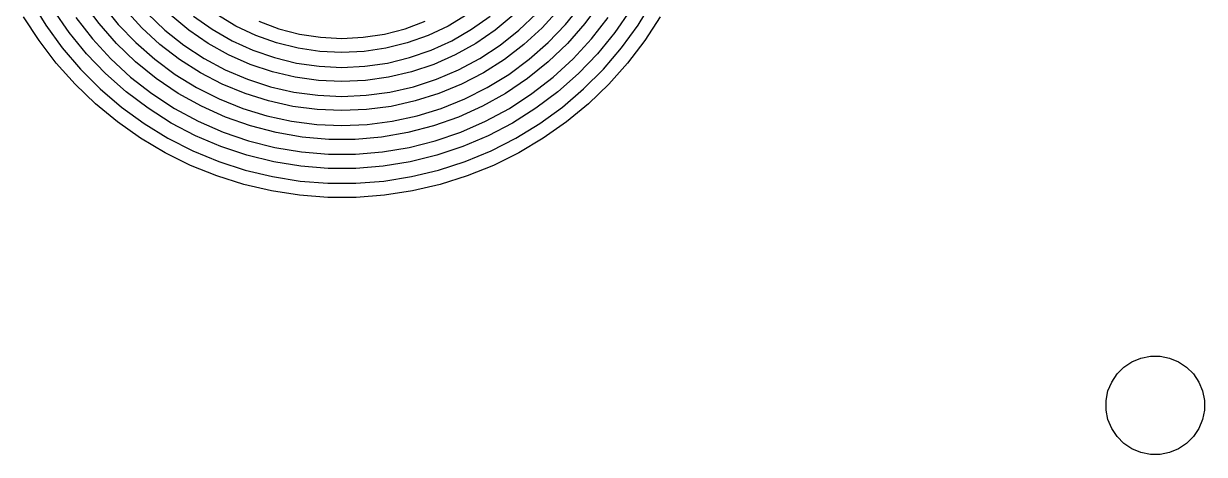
# Model space of a CAD drawing. Extents: x 25 to 275, y -107 to -24.
# Drawn here: x 239.52 to 259.85, y -45.8 to -38.38 of the extents above; entities that cross this region are included whole.
import ezdxf

# ---------------------------------------------------------------- set-up
doc = ezdxf.new("R2010")
doc.units = 0
doc.layers.add('BLACK', color=7, linetype='CONTINUOUS')

msp = doc.modelspace()

# ---------------------------------------------------------------- linework, layer by layer
at = {"layer": 'BLACK', "linetype": 'CONTINUOUS'}
for p, q in [((239.651839, -37.995114), (239.903319, -38.405493)), ((250.096681, -38.405493), (250.348161, -37.995114)), ((240.303274, -38.529361), (240.034508, -38.139987)), ((240.818058, -38.376682), (240.546761, -38.009864)), ((240.875799, -38.050243), (241.149335, -38.389012)), ((241.552854, -38.447146), (241.265533, -38.13359)), ((241.653704, -38.199386), (241.953966, -38.486466)), ((248.046034, -38.486466), (248.346296, -38.199386)), ((248.734467, -38.13359), (248.447146, -38.447146)), ((248.850665, -38.389012), (249.124201, -38.050243)), ((249.453239, -38.009864), (249.181942, -38.376682)), ((249.965492, -38.139987), (249.696726, -38.529361)), ((239.7857, -38.667656), (239.520244, -38.257744)), ((239.903319, -38.405493), (240.186222, -38.794876)), ((240.418187, -38.271351), (240.703982, -38.638541)), ((241.119486, -38.719171), (240.818058, -38.376682)), ((241.149335, -38.389012), (241.450615, -38.703362)), ((242.363473, -38.491325), (242.052582, -38.233164)), ((242.447202, -38.246146), (242.767328, -38.474106)), ((243.173338, -38.417445), (242.847165, -38.221945)), ((243.568623, -38.335503), (243.913414, -38.4632)), ((246.086586, -38.4632), (246.431377, -38.335503)), ((247.152835, -38.221945), (246.826662, -38.417445)), ((247.232672, -38.474106), (247.552798, -38.246146)), ((247.947418, -38.233164), (247.636527, -38.491325)), ((248.549385, -38.703362), (248.850665, -38.389012)), ((249.181942, -38.376682), (248.880514, -38.719171)), ((249.296018, -38.638541), (249.581813, -38.271351)), ((249.813778, -38.794876), (250.096681, -38.405493)), ((250.479756, -38.257744), (250.2143, -38.667656)), ((240.602499, -38.895846), (240.303274, -38.529361)), ((241.86641, -38.734467), (241.552854, -38.447146)), ((241.953966, -38.486466), (242.278753, -38.745475)), ((242.696859, -38.7197), (242.363473, -38.491325)), ((242.767328, -38.474106), (243.107672, -38.670604)), ((243.517102, -38.580033), (243.173338, -38.417445)), ((243.875147, -38.708144), (243.517102, -38.580033)), ((243.913414, -38.4632), (244.269355, -38.55536)), ((244.269355, -38.55536), (244.632793, -38.611036)), ((244.632793, -38.611036), (245, -38.629659)), ((245, -38.629659), (245.367207, -38.611036)), ((245.367207, -38.611036), (245.730645, -38.55536)), ((245.730645, -38.55536), (246.086586, -38.4632)), ((246.482898, -38.580033), (246.124853, -38.708144)), ((246.826662, -38.417445), (246.482898, -38.580033)), ((246.892328, -38.670604), (247.232672, -38.474106)), ((247.636527, -38.491325), (247.303141, -38.7197)), ((247.721247, -38.745475), (248.046034, -38.486466)), ((248.447146, -38.447146), (248.13359, -38.734467)), ((249.696726, -38.529361), (249.397501, -38.895846)), ((240.081756, -39.056046), (239.7857, -38.667656)), ((240.186222, -38.794876), (240.498804, -39.160863)), ((240.703982, -38.638541), (241.019124, -38.980876)), ((241.448873, -39.034864), (241.119486, -38.719171)), ((241.450615, -38.703362), (241.777469, -38.991029)), ((242.203815, -38.993366), (241.86641, -38.734467)), ((242.278753, -38.745475), (242.62545, -38.974328)), ((243.049895, -38.916339), (242.696859, -38.7197)), ((243.107672, -38.670604), (243.465154, -38.833861)), ((244.244025, -38.800543), (243.875147, -38.708144)), ((244.620184, -38.856341), (244.244025, -38.800543)), ((245.755975, -38.800543), (245.379816, -38.856341)), ((246.124853, -38.708144), (245.755975, -38.800543)), ((246.534846, -38.833861), (246.892328, -38.670604)), ((247.303141, -38.7197), (246.950105, -38.916339)), ((247.37455, -38.974328), (247.721247, -38.745475)), ((248.13359, -38.734467), (247.796185, -38.993366)), ((248.222531, -38.991029), (248.549385, -38.703362)), ((248.880514, -38.719171), (248.551127, -39.034864)), ((248.980876, -38.980876), (249.296018, -38.638541)), ((249.501196, -39.160863), (249.813778, -38.794876)), ((250.2143, -38.667656), (249.918244, -39.056046)), ((240.930244, -39.237064), (240.602499, -38.895846)), ((241.019124, -38.980876), (241.361459, -39.296018)), ((241.777469, -38.991029), (242.127541, -39.249941)), ((242.5625, -39.221874), (242.203815, -38.993366)), ((242.62545, -38.974328), (242.991265, -39.171181)), ((243.419568, -39.079566), (243.049895, -38.916339)), ((243.465154, -38.833861), (243.836535, -38.962397)), ((243.836535, -38.962397), (244.218453, -39.055049)), ((245, -38.875), (244.620184, -38.856341)), ((245.379816, -38.856341), (245, -38.875)), ((245.781547, -39.055049), (246.163465, -38.962397)), ((246.163465, -38.962397), (246.534846, -38.833861)), ((246.950105, -38.916339), (246.580432, -39.079566)), ((247.008735, -39.171181), (247.37455, -38.974328)), ((247.796185, -38.993366), (247.4375, -39.221874)), ((247.872459, -39.249941), (248.222531, -38.991029)), ((248.638541, -39.296018), (248.980876, -38.980876)), ((249.397501, -38.895846), (249.069756, -39.237064)), ((240.406675, -39.420632), (240.081756, -39.056046)), ((240.498804, -39.160863), (240.839137, -39.501196)), ((241.803847, -39.321485), (241.448873, -39.034864)), ((242.939736, -39.41825), (242.5625, -39.221874)), ((242.991265, -39.171181), (243.373253, -39.334451)), ((243.802724, -39.207987), (243.419568, -39.079566)), ((244.196096, -39.300507), (243.802724, -39.207987)), ((244.218453, -39.055049), (244.607449, -39.110978)), ((244.607449, -39.110978), (245, -39.129678)), ((245, -39.129678), (245.392551, -39.110978)), ((245.392551, -39.110978), (245.781547, -39.055049)), ((246.197276, -39.207987), (245.803904, -39.300507)), ((246.580432, -39.079566), (246.197276, -39.207987)), ((246.626747, -39.334451), (247.008735, -39.171181)), ((247.4375, -39.221874), (247.060264, -39.41825)), ((248.551127, -39.034864), (248.196153, -39.321485)), ((249.160863, -39.501196), (249.501196, -39.160863)), ((249.918244, -39.056046), (249.593325, -39.420632)), ((240.758549, -39.759277), (240.406675, -39.420632)), ((241.284383, -39.550804), (240.930244, -39.237064)), ((241.361459, -39.296018), (241.728649, -39.581813)), ((242.181848, -39.576969), (241.803847, -39.321485)), ((242.127541, -39.249941), (242.498309, -39.478232)), ((243.332652, -39.581002), (242.939736, -39.41825)), ((243.373253, -39.334451), (243.768339, -39.462822)), ((244.596326, -39.356337), (244.196096, -39.300507)), ((245, -39.375), (244.596326, -39.356337)), ((245.403674, -39.356337), (245, -39.375)), ((245.803904, -39.300507), (245.403674, -39.356337)), ((246.231661, -39.462822), (246.626747, -39.334451)), ((247.060264, -39.41825), (246.667348, -39.581002)), ((247.501691, -39.478232), (247.872459, -39.249941)), ((248.196153, -39.321485), (247.818152, -39.576969)), ((248.271351, -39.581813), (248.638541, -39.296018)), ((249.069756, -39.237064), (248.715617, -39.550804)), ((249.593325, -39.420632), (249.241451, -39.759277)), ((240.839137, -39.501196), (241.205124, -39.813778)), ((241.66262, -39.83503), (241.284383, -39.550804)), ((241.728649, -39.581813), (242.118185, -39.83631)), ((242.580155, -39.799476), (242.181848, -39.576969)), ((242.498309, -39.478232), (242.887102, -39.674258)), ((243.738257, -39.708888), (243.332652, -39.581002)), ((243.768339, -39.462822), (244.173342, -39.555261)), ((244.173342, -39.555261), (244.585, -39.611024)), ((244.585, -39.611024), (245, -39.629662)), ((245, -39.629662), (245.415, -39.611024)), ((245.415, -39.611024), (245.826658, -39.555261)), ((245.826658, -39.555261), (246.231661, -39.462822)), ((246.667348, -39.581002), (246.261743, -39.708888)), ((247.112898, -39.674258), (247.501691, -39.478232)), ((247.818152, -39.576969), (247.419845, -39.799476)), ((247.881815, -39.83631), (248.271351, -39.581813)), ((248.715617, -39.550804), (248.33738, -39.83503)), ((248.794876, -39.813778), (249.160863, -39.501196)), ((241.135313, -40.069992), (240.758549, -39.759277)), ((241.205124, -39.813778), (241.594507, -40.096681)), ((242.0625, -40.087899), (241.66262, -39.83503)), ((242.118185, -39.83631), (242.527407, -40.05777)), ((242.995896, -39.987404), (242.580155, -39.799476)), ((242.887102, -39.674258), (243.291119, -39.836605)), ((243.291119, -39.836605), (243.707448, -39.964104)), ((244.153465, -39.800938), (243.738257, -39.708888)), ((244.575116, -39.856449), (244.153465, -39.800938)), ((245.846535, -39.800938), (245.424884, -39.856449)), ((246.261743, -39.708888), (245.846535, -39.800938)), ((246.292552, -39.964104), (246.708881, -39.836605)), ((246.708881, -39.836605), (247.112898, -39.674258)), ((247.419845, -39.799476), (247.004104, -39.987404)), ((247.472593, -40.05777), (247.881815, -39.83631)), ((248.33738, -39.83503), (247.9375, -40.087899)), ((248.405493, -40.096681), (248.794876, -39.813778)), ((249.241451, -39.759277), (248.864687, -40.069992)), ((243.426078, -40.139396), (242.995896, -39.987404)), ((243.707448, -39.964104), (244.13309, -40.055837)), ((245, -39.875), (244.575116, -39.856449)), ((245.424884, -39.856449), (245, -39.875)), ((245.86691, -40.055837), (246.292552, -39.964104)), ((247.004104, -39.987404), (246.573922, -40.139396)), ((241.534757, -40.350955), (241.135313, -40.069992)), ((241.594507, -40.096681), (242.004886, -40.348161)), ((242.481431, -40.307771), (242.0625, -40.087899)), ((242.527407, -40.05777), (242.95352, -40.24468)), ((242.95352, -40.24468), (243.393612, -40.395764)), ((243.867599, -40.254359), (243.426078, -40.139396)), ((244.13309, -40.055837), (244.564978, -40.111142)), ((244.564978, -40.111142), (245, -40.129622)), ((245, -40.129622), (245.435022, -40.111142)), ((245.435022, -40.111142), (245.86691, -40.055837)), ((246.573922, -40.139396), (246.132401, -40.254359)), ((246.606388, -40.395764), (247.04648, -40.24468)), ((247.04648, -40.24468), (247.472593, -40.05777)), ((247.9375, -40.087899), (247.518569, -40.307771)), ((247.995114, -40.348161), (248.405493, -40.096681)), ((248.864687, -40.069992), (248.465243, -40.350955)), ((241.954536, -40.600516), (241.534757, -40.350955)), ((242.004886, -40.348161), (242.433731, -40.566669)), ((242.916696, -40.49322), (242.481431, -40.307771)), ((243.393612, -40.395764), (243.844677, -40.509989)), ((244.317279, -40.331465), (243.867599, -40.254359)), ((244.771879, -40.370157), (244.317279, -40.331465)), ((245.228121, -40.370157), (244.771879, -40.370157)), ((245.682721, -40.331465), (245.228121, -40.370157)), ((246.132401, -40.254359), (245.682721, -40.331465)), ((246.155323, -40.509989), (246.606388, -40.395764)), ((247.518569, -40.307771), (247.083304, -40.49322)), ((247.566269, -40.566669), (247.995114, -40.348161)), ((248.465243, -40.350955), (248.045464, -40.600516)), ((242.392187, -40.817211), (241.954536, -40.600516)), ((242.433731, -40.566669), (242.878397, -40.750856)), ((243.365472, -40.643044), (242.916696, -40.49322)), ((243.824849, -40.75627), (243.365472, -40.643044)), ((243.844677, -40.509989), (244.303634, -40.586575)), ((244.303634, -40.586575), (244.767348, -40.625)), ((244.767348, -40.625), (245.232652, -40.625)), ((245.232652, -40.625), (245.696366, -40.586575)), ((245.696366, -40.586575), (246.155323, -40.509989)), ((246.634528, -40.643044), (246.175151, -40.75627)), ((247.083304, -40.49322), (246.634528, -40.643044)), ((247.121603, -40.750856), (247.566269, -40.566669)), ((248.045464, -40.600516), (247.607813, -40.817211)), ((242.845142, -40.999768), (242.392187, -40.817211)), ((242.878397, -40.750856), (243.336144, -40.899587)), ((244.291847, -40.832165), (243.824849, -40.75627)), ((244.763438, -40.870235), (244.291847, -40.832165)), ((245.708153, -40.832165), (245.236562, -40.870235)), ((246.175151, -40.75627), (245.708153, -40.832165)), ((246.663856, -40.899587), (247.121603, -40.750856)), ((247.607813, -40.817211), (247.154858, -40.999768)), ((243.310743, -41.147116), (242.845142, -40.999768)), ((243.336144, -40.899587), (243.80415, -41.011945)), ((243.80415, -41.011945), (244.279528, -41.087238)), ((245.236562, -40.870235), (244.763438, -40.870235)), ((245.720472, -41.087238), (246.19585, -41.011945)), ((246.19585, -41.011945), (246.663856, -40.899587)), ((247.154858, -40.999768), (246.689257, -41.147116)), ((243.786257, -41.258391), (243.310743, -41.147116)), ((244.268893, -41.332938), (243.786257, -41.258391)), ((244.279528, -41.087238), (244.759348, -41.125)), ((244.759348, -41.125), (245.240652, -41.125)), ((245.240652, -41.125), (245.720472, -41.087238)), ((246.213743, -41.258391), (245.731107, -41.332938)), ((246.689257, -41.147116), (246.213743, -41.258391)), ((244.75582, -41.370322), (244.268893, -41.332938)), ((245.24418, -41.370322), (244.75582, -41.370322)), ((245.731107, -41.332938), (245.24418, -41.370322)), ((258.753258, -44.136601), (258.916685, -44.104093)), ((258.916685, -44.104093), (259.083315, -44.104093)), ((259.083315, -44.104093), (259.246742, -44.136601)), ((258.342941, -44.410766), (258.460766, -44.292941)), ((258.460766, -44.292941), (258.599313, -44.200367)), ((258.599313, -44.200367), (258.753258, -44.136601)), ((259.246742, -44.136601), (259.400687, -44.200367)), ((259.400687, -44.200367), (259.539234, -44.292941)), ((259.539234, -44.292941), (259.657059, -44.410766)), ((258.250367, -44.549313), (258.342941, -44.410766)), ((259.657059, -44.410766), (259.749633, -44.549313)), ((258.154093, -44.866685), (258.186601, -44.703258)), ((258.186601, -44.703258), (258.250367, -44.549313)), ((259.749633, -44.549313), (259.813399, -44.703258)), ((259.813399, -44.703258), (259.845907, -44.866685)), ((258.154093, -45.033315), (258.154093, -44.866685)), ((259.845907, -44.866685), (259.845907, -45.033315)), ((258.186601, -45.196742), (258.154093, -45.033315)), ((259.845907, -45.033315), (259.813399, -45.196742)), ((258.250367, -45.350687), (258.186601, -45.196742)), ((259.813399, -45.196742), (259.749633, -45.350687)), ((258.342941, -45.489234), (258.250367, -45.350687)), ((258.460766, -45.607059), (258.342941, -45.489234)), ((259.657059, -45.489234), (259.539234, -45.607059)), ((259.749633, -45.350687), (259.657059, -45.489234)), ((258.599313, -45.699633), (258.460766, -45.607059)), ((258.753258, -45.763399), (258.599313, -45.699633)), ((259.400687, -45.699633), (259.246742, -45.763399)), ((259.539234, -45.607059), (259.400687, -45.699633)), ((258.916685, -45.795907), (258.753258, -45.763399)), ((259.083315, -45.795907), (258.916685, -45.795907)), ((259.246742, -45.763399), (259.083315, -45.795907))]:
    msp.add_line(p, q, dxfattribs=at)

doc.saveas('drawing.dxf')
